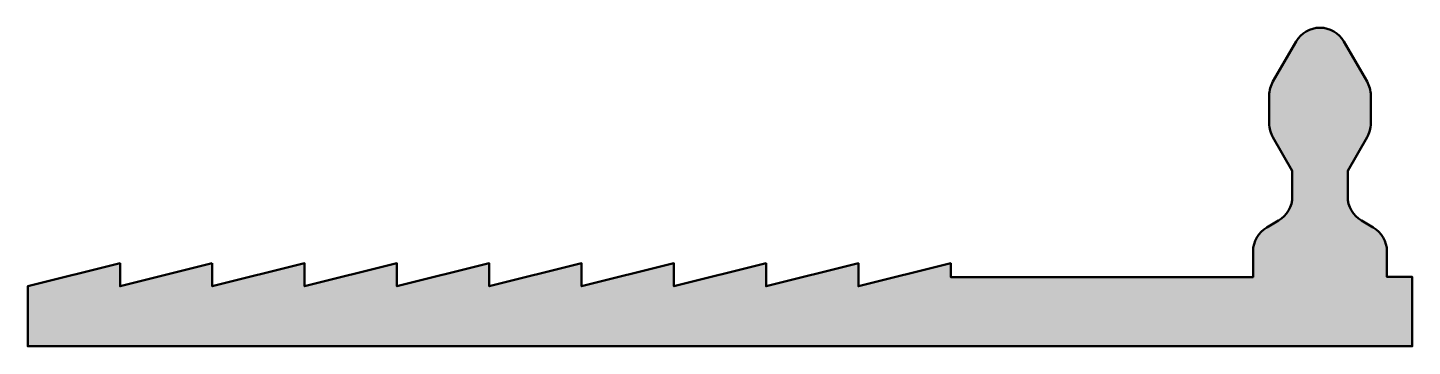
# Model space of a CAD drawing. Extents: x -30 to 0, y 0 to 6.9.
import ezdxf

# ---------------------------------------------------------------- set-up
doc = ezdxf.new("R2010")
doc.units = 0
doc.layers.add('0S-Alu contour', color=7, linetype='Continuous', lineweight=50)
doc.layers.add('0S-Alu hatch', color=252, linetype='Continuous', lineweight=25)

# ---------------------------------------------------------------- blocks, each defined once
blk = doc.blocks.new('129560__D496D819_4C9F_4663_883A_42DED464E0FB_')
at = {"layer": '0S-Alu hatch'}
h = blk.add_hatch(color=256, dxfattribs=at)
edge = h.paths.add_edge_path()
edge.add_line((-25.99994659423828, 1.798996210098267), (-27.99994277954102, 1.298997282981872))
edge.add_line((-27.99994277954102, 1.298997282981872), (-27.99994277954102, 1.798996210098269))
edge.add_line((-27.99994277954102, 1.798996210098269), (-29.99993896484375, 1.298997282981873))
edge.add_line((-29.99993896484375, 1.298997282981873), (-29.99993896484375, -1.8e-15))
edge.add_line((-29.99993896484375, -1.8e-15), (0, 0))
edge.add_line((0, 0), (1.7e-15, 1.500996947288513))
edge.add_line((1.7e-15, 1.500996947288513), (-0.5499988794326783, 1.500996947288513))
edge.add_line((-0.5499988794326783, 1.500996947288513), (-0.5499988794326779, 2.057704295814533))
edge.add_arc((-1.149998879432678, 2.057704295814533), 0.6000000000000009, 0, 59.78447648717559)
edge.add_line((-0.8480464244263497, 2.576187386103553), (-1.101952455006327, 2.724056334407729))
edge.add_ellipse((-0.7999999999999992, 3.242539424696747), major_axis=(-0.5999999999999995, 0), ratio=1, start_angle=0, end_angle=59.784476487175596, ccw=False)
edge.add_line((-1.399999999999998, 3.242539424696747), (-1.399999999999998, 3.799999999999999))
edge.add_line((-1.399999999999998, 3.799999999999999), (-0.9803828861434906, 4.526798160924887))
edge.add_arc((-1.49999812841415, 4.826798160924886), 0.5999999999999962, 329.9999999999999, 360)
edge.add_line((-0.8999981284141538, 4.826798160924886), (-0.8999981284141542, 5.433971354533783))
edge.add_arc((-1.499998128414148, 5.433971354533782), 0.5999999999999943, 0, 30.00000000000011)
edge.add_line((-0.9803828861434908, 5.73397135453378), (-1.480384757729336, 6.599999999999997))
edge.add_arc((-1.999999999999998, 6.299999999999998), 0.5999999999999984, 29.99999999999998, 149.9999999999999)
edge.add_line((-2.519615242270659, 6.599999999999998), (-3.019617113856506, 5.733971354533783))
edge.add_arc((-2.500001871585842, 5.433971354533783), 0.600000000000001, 150, 180)
edge.add_line((-3.100001871585843, 5.433971354533783), (-3.100001871585843, 4.826798160924885))
edge.add_arc((-2.500001871585842, 4.826798160924886), 0.6000000000000015, 180, 210.0000000000002)
edge.add_line((-3.019617113856505, 4.526798160924884), (-2.599999999999998, 3.8))
edge.add_line((-2.599999999999998, 3.8), (-2.599999999999999, 3.242539424696748))
edge.add_ellipse((-3.2, 3.24253942469675), major_axis=(-0.6000000000000009, 0), ratio=1, start_angle=120.2155235128244, end_angle=180, ccw=False)
edge.add_line((-2.898047544993671, 2.724056334407729), (-3.151953575573648, 2.576187386103553))
edge.add_arc((-2.850001120567321, 2.057704295814534), 0.5999999999999992, 120.2155235128243, 180)
edge.add_line((-3.45000112056732, 2.057704295814534), (-3.450001120567319, 1.499996781349181))
edge.add_line((-3.450001120567319, 1.499996781349181), (-9.999979972839357, 1.499996781349182))
edge.add_line((-9.999979972839357, 1.499996781349182), (-9.999979972839357, 1.798996210098265))
edge.add_line((-9.999979972839357, 1.798996210098265), (-11.99997520446777, 1.298997282981872))
edge.add_line((-11.99997520446777, 1.298997282981872), (-11.99997520446777, 1.798996210098266))
edge.add_line((-11.99997520446777, 1.798996210098266), (-13.99997138977051, 1.298997282981873))
edge.add_line((-13.99997138977051, 1.298997282981873), (-13.99997138977051, 1.798996210098266))
edge.add_line((-13.99997138977051, 1.798996210098266), (-15.99996757507324, 1.298997282981872))
edge.add_line((-15.99996757507324, 1.298997282981872), (-15.99996757507324, 1.798996210098266))
edge.add_line((-15.99996757507324, 1.798996210098266), (-17.99996376037597, 1.298997282981873))
edge.add_line((-17.99996376037597, 1.298997282981873), (-17.99996376037598, 1.798996210098265))
edge.add_line((-17.99996376037598, 1.798996210098265), (-19.99995994567871, 1.298997282981873))
edge.add_line((-19.99995994567871, 1.298997282981873), (-19.99995994567871, 1.798996210098265))
edge.add_line((-19.99995994567871, 1.798996210098265), (-21.99995422363281, 1.298997282981873))
edge.add_line((-21.99995422363281, 1.298997282981873), (-21.99995422363281, 1.798996210098266))
edge.add_line((-21.99995422363281, 1.798996210098266), (-23.99995040893555, 1.298997282981872))
edge.add_line((-23.99995040893555, 1.298997282981872), (-23.99995040893555, 1.798996210098266))
edge.add_line((-23.99995040893555, 1.798996210098266), (-25.99994659423828, 1.298997282981873))
edge.add_line((-25.99994659423828, 1.298997282981873), (-25.99994659423828, 1.798996210098267))
at = {"layer": '0S-Alu contour', "color": 7}
for points in [[(-2.519615242270659, 6.599999999999998), (-3.019617113856506, 5.733971354533783)], [(-0.9803828861434908, 5.73397135453378), (-1.480384757729336, 6.599999999999997)], [(-3.100001871585843, 5.433971354533783), (-3.100001871585843, 4.826798160924885)], [(-0.8999981284141538, 4.826798160924886), (-0.8999981284141542, 5.433971354533783)], [(-3.019617113856505, 4.526798160924884), (-2.599999999999998, 3.8), (-2.599999999999999, 3.242539424696748)], [(-1.399999999999998, 3.242539424696747), (-1.399999999999998, 3.799999999999999), (-0.9803828861434906, 4.526798160924887)], [(-2.898047544993671, 2.724056334407729), (-3.151953575573648, 2.576187386103553)], [(-0.8480464244263497, 2.576187386103553), (-1.101952455006327, 2.724056334407729)], [(-25.99994659423828, 1.798996210098267), (-27.99994277954102, 1.298997282981872), (-27.99994277954102, 1.798996210098269), (-29.99993896484375, 1.298997282981873), (-29.99993896484375, -1.8e-15), (0, 0), (1.7e-15, 1.500996947288513), (-0.5499988794326783, 1.500996947288513), (-0.5499988794326779, 2.057704295814533)], [(-3.45000112056732, 2.057704295814534), (-3.450001120567319, 1.499996781349181), (-9.999979972839357, 1.499996781349182), (-9.999979972839357, 1.798996210098265), (-11.99997520446777, 1.298997282981872), (-11.99997520446777, 1.798996210098266), (-13.99997138977051, 1.298997282981873), (-13.99997138977051, 1.798996210098266), (-15.99996757507324, 1.298997282981872), (-15.99996757507324, 1.798996210098266), (-17.99996376037597, 1.298997282981873), (-17.99996376037598, 1.798996210098265), (-19.99995994567871, 1.298997282981873), (-19.99995994567871, 1.798996210098265), (-21.99995422363281, 1.298997282981873), (-21.99995422363281, 1.798996210098266), (-23.99995040893555, 1.298997282981872), (-23.99995040893555, 1.798996210098266), (-25.99994659423828, 1.298997282981873), (-25.99994659423828, 1.798996210098267)]]:
    blk.add_lwpolyline(points, dxfattribs=at)
for centre, radius, start, end in [((-1.999999999999998, 6.299999999999998), 0.5999999999999984, 29.99999999999998, 149.9999999999999), ((-2.500001871585842, 5.433971354533783), 0.600000000000001, 150, 180), ((-1.499998128414148, 5.433971354533782), 0.5999999999999943, 0, 30.00000000000011), ((-2.500001871585842, 4.826798160924886), 0.6000000000000015, 180, 210.0000000000002), ((-1.49999812841415, 4.826798160924886), 0.5999999999999962, 329.9999999999999, 0), ((-2.850001120567321, 2.057704295814534), 0.5999999999999992, 120.2155235128243, 180), ((-1.149998879432678, 2.057704295814533), 0.6000000000000009, 0, 59.78447648717559)]:
    blk.add_arc(centre, radius, start, end, dxfattribs=at)
at = {"layer": '0S-Alu contour', "color": 7, "extrusion": (0, 0, -1)}
for centre, radius, start, end in [((3.2, 3.24253942469675), 0.600000000000001, 180, 239.7844764871756), ((0.7999999999999992, 3.242539424696747), 0.5999999999999995, 300.2155235128244, 0)]:
    blk.add_arc(centre, radius, start, end, dxfattribs=at)
blk = doc.blocks.new('129560__00AF186B_9F90_436E_8683_27612AE6A34C_')
at = {"layer": '0S-Alu contour', "color": 7}
blk.add_blockref('129560__D496D819_4C9F_4663_883A_42DED464E0FB_', (0, 0), dxfattribs=at)

msp = doc.modelspace()

# ---------------------------------------------------------------- block references
at = {"layer": '0S-Alu contour', "color": 7}
msp.add_blockref('129560__00AF186B_9F90_436E_8683_27612AE6A34C_', (0, 0), dxfattribs=at)

doc.saveas('drawing.dxf')
